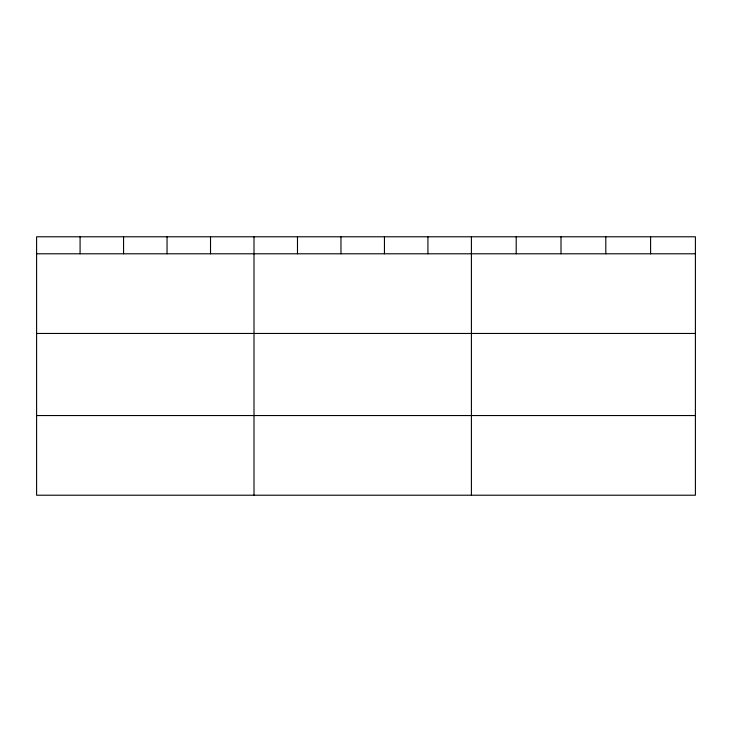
<?xml version="1.0" encoding="UTF-8"?>
<svg xmlns="http://www.w3.org/2000/svg" width="732" height="732" viewBox="0 0 732 732"><rect width="100%" height="100%" fill="white"/><g stroke="black" fill="none" stroke-linecap="round" stroke-linejoin="round"><path stroke-width="1.1" d="M695.4 333.463L695.4 236.784L36.6 236.784L36.6 495.216L695.4 495.216L695.4 333.463L36.6 333.463M36.6 253.794L695.4 253.794M36.6 415.547L695.4 415.547M650.602 236.784L650.602 253.794M605.803 236.784L605.803 253.794M561.005 236.784L561.005 253.794M516.206 236.784L516.206 253.794M471.408 236.784L471.408 495.216M427.927 236.784L427.927 253.794M384.446 236.784L384.446 253.794M340.966 236.784L340.966 253.794M297.485 236.784L297.485 253.794M254.004 236.784L254.004 495.216M210.523 236.784L210.523 253.794M167.042 236.784L167.042 253.794M123.562 236.784L123.562 253.794M80.081 236.784L80.081 253.794"/></g></svg>
